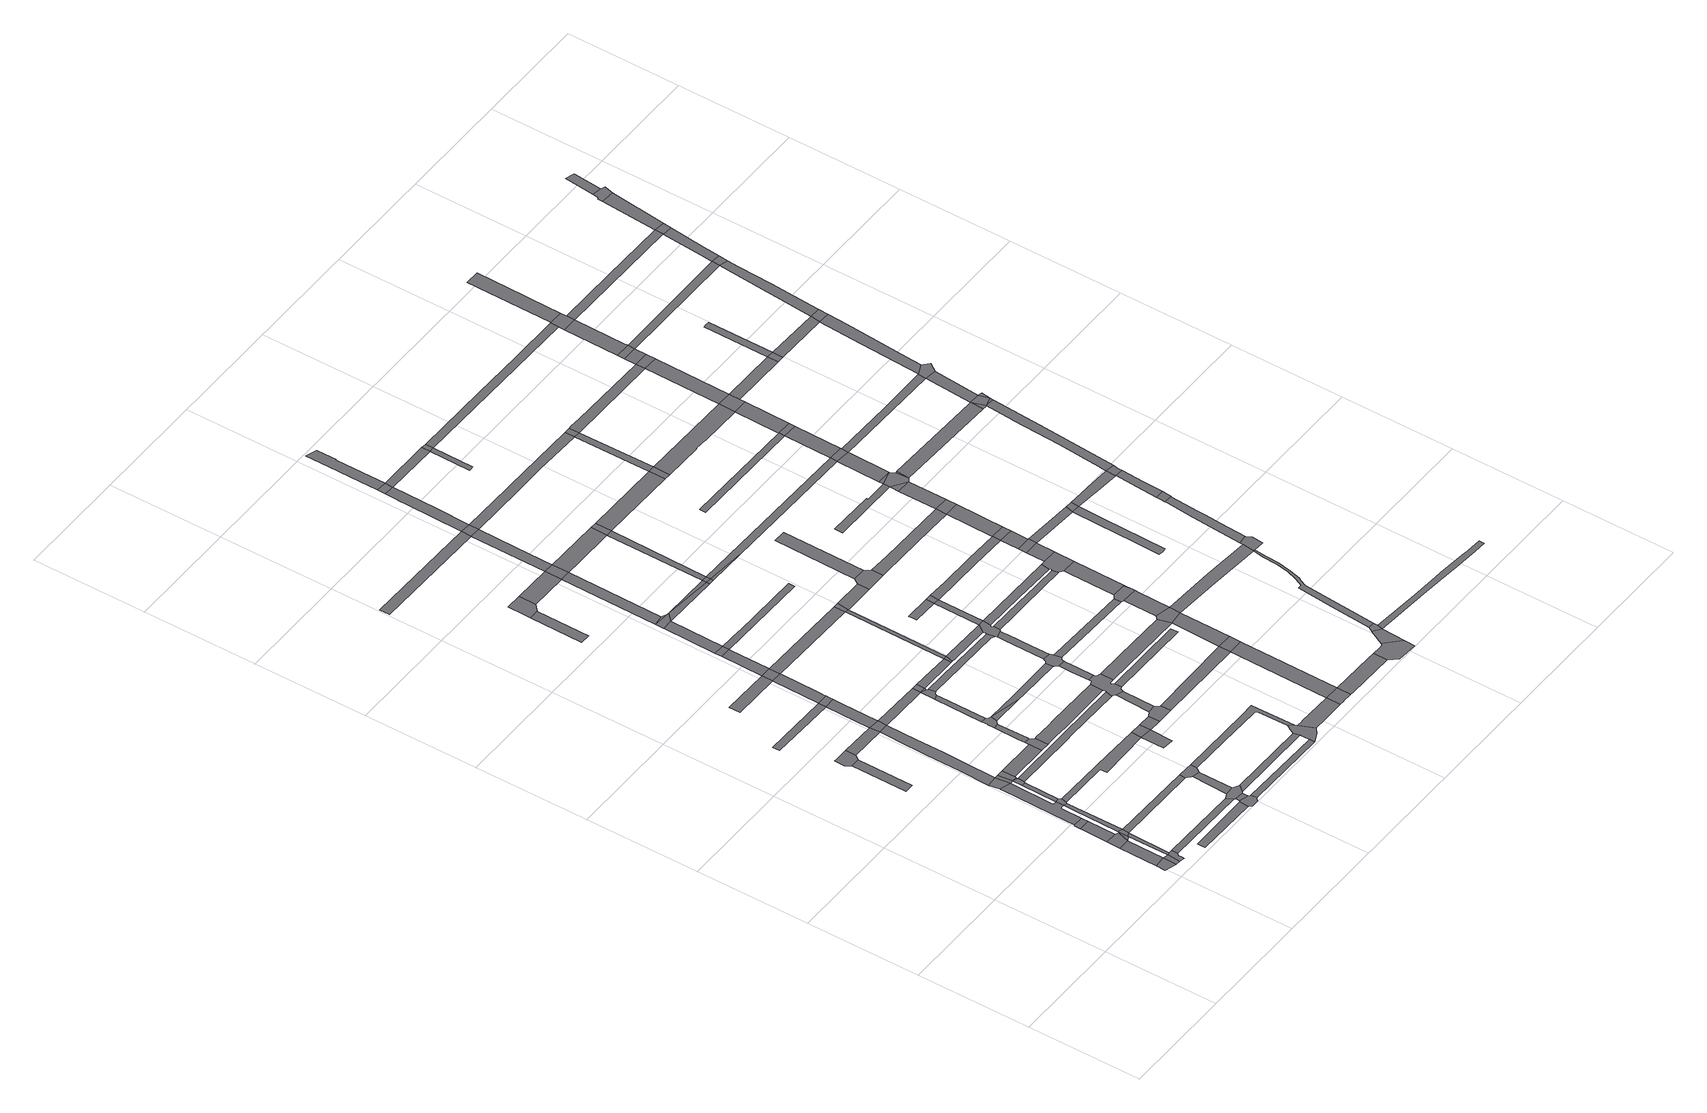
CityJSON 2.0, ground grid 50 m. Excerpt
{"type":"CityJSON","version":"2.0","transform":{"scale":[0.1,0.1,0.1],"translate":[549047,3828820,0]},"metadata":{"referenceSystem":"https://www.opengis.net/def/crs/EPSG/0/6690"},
"CityObjects":{
"road1":{"type":"Road","geometry":[{"type":"MultiSurface","lod":"1","boundaries":[[[0,1,2,3]]]}]},
"road2":{"type":"Road","attributes":{"RoadStructureAttribute.sectionType":"1"},"geometry":[{"type":"MultiSurface","lod":"1","boundaries":[[[4,1,0,5]]]}]},
"road3":{"type":"Road","attributes":{"RoadStructureAttribute.sectionType":"1"},"geometry":[{"type":"MultiSurface","lod":"1","boundaries":[[[0,3,6,7]]]}]},
"road4":{"type":"Road","geometry":[{"type":"MultiSurface","lod":"1","boundaries":[[[8,7,6,9,10,11,12,13]]]}]},
"road5":{"type":"Road","geometry":[{"type":"MultiSurface","lod":"1","boundaries":[[[14,4,5,15,16]]]}]},
"road6":{"type":"Road","attributes":{"RoadStructureAttribute.sectionType":"1"},"geometry":[{"type":"MultiSurface","lod":"1","boundaries":[[[17,18,7,8]]]}]},
"road7":{"type":"Road","attributes":{"RoadStructureAttribute.sectionType":"1"},"geometry":[{"type":"MultiSurface","lod":"1","boundaries":[[[19,20,21,22,14,16,23]]]}]},
"road8":{"type":"Road","attributes":{"RoadStructureAttribute.sectionType":"1"},"geometry":[{"type":"MultiSurface","lod":"1","boundaries":[[[15,5,18,24]]]}]},
"road9":{"type":"Road","geometry":[{"type":"MultiSurface","lod":"1","boundaries":[[[25,26,27,21,20,19,23,28]]]}]},
"road10":{"type":"Road","geometry":[{"type":"MultiSurface","lod":"1","boundaries":[[[29,24,18,17,30]]]}]},
"road11":{"type":"Road","attributes":{"RoadStructureAttribute.sectionType":"1"},"geometry":[{"type":"MultiSurface","lod":"1","boundaries":[[[31,32,33,34]]]}]},
"road12":{"type":"Road","attributes":{"RoadStructureAttribute.sectionType":"1"},"geometry":[{"type":"MultiSurface","lod":"1","boundaries":[[[35,36,29,30,37,38]]]}]},
"road13":{"type":"Road","attributes":{"RoadStructureAttribute.sectionType":"1"},"geometry":[{"type":"MultiSurface","lod":"1","boundaries":[[[39,40,41,42,43,25,28,44,45,35,46,47,48]]]}]},
"road14":{"type":"Road","geometry":[{"type":"MultiSurface","lod":"1","boundaries":[[[49,50,51,31,34,52,53]]]}]},
"road15":{"type":"Road","geometry":[{"type":"MultiSurface","lod":"1","boundaries":[[[54,46,35,38,55,56]]]}]},
"road16":{"type":"Road","geometry":[{"type":"MultiSurface","lod":"1","boundaries":[[[57,58,39,48]]]}]},
"road17":{"type":"Road","attributes":{"RoadStructureAttribute.sectionType":"1"},"geometry":[{"type":"MultiSurface","lod":"1","boundaries":[[[59,46,54,60]]]}]},
"road18":{"type":"Road","attributes":{"RoadStructureAttribute.sectionType":"1"},"geometry":[{"type":"MultiSurface","lod":"1","boundaries":[[[13,12,61,62]]]}]},
"road19":{"type":"Road","attributes":{"RoadStructureAttribute.sectionType":"1"},"geometry":[{"type":"MultiSurface","lod":"1","boundaries":[[[57,48,63,64]]]}]},
"road20":{"type":"Road","geometry":[{"type":"MultiSurface","lod":"1","boundaries":[[[63,59,60,65,66]]]}]},
"road21":{"type":"Road","attributes":{"RoadStructureAttribute.sectionType":"1"},"geometry":[{"type":"MultiSurface","lod":"1","boundaries":[[[67,63,66]]]}]},
"road22":{"type":"Road","attributes":{"RoadStructureAttribute.sectionType":"1"},"geometry":[{"type":"MultiSurface","lod":"1","boundaries":[[[68,69,70,71,72]]]}]},
"road23":{"type":"Road","geometry":[{"type":"MultiSurface","lod":"1","boundaries":[[[64,63,67,73,74]]]}]},
"road24":{"type":"Road","attributes":{"RoadStructureAttribute.sectionType":"1"},"geometry":[{"type":"MultiSurface","lod":"1","boundaries":[[[53,52,75,76]]]}]},
"road25":{"type":"Road","attributes":{"RoadStructureAttribute.sectionType":"1"},"geometry":[{"type":"MultiSurface","lod":"1","boundaries":[[[77,78,79,80]]]}]},
"road26":{"type":"Road","attributes":{"RoadStructureAttribute.sectionType":"1"},"geometry":[{"type":"MultiSurface","lod":"1","boundaries":[[[30,17,81,82]]]}]},
"road27":{"type":"Road","attributes":{"RoadStructureAttribute.sectionType":"1"},"geometry":[{"type":"MultiSurface","lod":"1","boundaries":[[[83,84,85,86,87,75,88,89,90,91,92,58,57]]]}]},
"road28":{"type":"Road","attributes":{"RoadStructureAttribute.sectionType":"1"},"geometry":[{"type":"MultiSurface","lod":"1","boundaries":[[[93,74,73,94,95,96]]]}]},
"road29":{"type":"Road","geometry":[{"type":"MultiSurface","lod":"1","boundaries":[[[76,75,87,97]]]}]},
"road30":{"type":"Road","attributes":{"RoadStructureAttribute.sectionType":"1"},"geometry":[{"type":"MultiSurface","lod":"1","boundaries":[[[98,99,100,101]]]}]},
"road31":{"type":"Road","attributes":{"RoadStructureAttribute.sectionType":"1"},"geometry":[{"type":"MultiSurface","lod":"1","boundaries":[[[79,102,103,104,76,97,105,106,107]]]}]},
"road32":{"type":"Road","attributes":{"RoadStructureAttribute.sectionType":"1"},"geometry":[{"type":"MultiSurface","lod":"1","boundaries":[[[108,56,55,109,110,111,112]]]}]},
"road33":{"type":"Road","geometry":[{"type":"MultiSurface","lod":"1","boundaries":[[[113,114,72,71,115,116,117,118,119,120,121,122,123,124]]]}]},
"road34":{"type":"Road","attributes":{"RoadStructureAttribute.sectionType":"1"},"geometry":[{"type":"MultiSurface","lod":"1","boundaries":[[[125,113,124,126,127,128,129]]]}]},
"road35":{"type":"Road","geometry":[{"type":"MultiSurface","lod":"1","boundaries":[[[130,131,62,61,132,125,129,133,134]]]}]},
"road36":{"type":"Road","geometry":[{"type":"MultiSurface","lod":"1","boundaries":[[[135,136,80,79,107]]]}]},
"road37":{"type":"Road","attributes":{"RoadStructureAttribute.sectionType":"1"},"geometry":[{"type":"MultiSurface","lod":"1","boundaries":[[[137,131,130,138]]]}]},
"road38":{"type":"Road","geometry":[{"type":"MultiSurface","lod":"1","boundaries":[[[139,96,95,140,141,142,143,144]]]}]},
"road39":{"type":"Road","attributes":{"RoadStructureAttribute.sectionType":"1"},"geometry":[{"type":"MultiSurface","lod":"1","boundaries":[[[100,145,146,80,136,147,148,149,150,151]]]}]},
"road40":{"type":"Road","attributes":{"RoadStructureAttribute.sectionType":"1"},"geometry":[{"type":"MultiSurface","lod":"1","boundaries":[[[152,153,139,144,154,155]]]}]},
"road41":{"type":"Road","geometry":[{"type":"MultiSurface","lod":"1","boundaries":[[[156,82,81,157,158,137,138,159,160,161,162]]]}]},
"road42":{"type":"Road","attributes":{"RoadStructureAttribute.sectionType":"1"},"geometry":[{"type":"MultiSurface","lod":"1","boundaries":[[[163,164,97,87,165,166,167,168]]]}]},
"road43":{"type":"Road","geometry":[{"type":"MultiSurface","lod":"1","boundaries":[[[169,101,100,151]]]}]},
"road44":{"type":"Road","attributes":{"RoadStructureAttribute.sectionType":"1"},"geometry":[{"type":"MultiSurface","lod":"1","boundaries":[[[170,171,172,173]]]}]},
"road45":{"type":"Road","geometry":[{"type":"MultiSurface","lod":"1","boundaries":[[[174,175,176,152,155,177,178,179,180,181]]]}]},
"road46":{"type":"Road","attributes":{"RoadStructureAttribute.sectionType":"1"},"geometry":[{"type":"MultiSurface","lod":"1","boundaries":[[[182,183,66,65,184,185,186,187]]]}]},
"road47":{"type":"Road","attributes":{"RoadStructureAttribute.sectionType":"1"},"geometry":[{"type":"MultiSurface","lod":"1","boundaries":[[[188,101,169,189,190,191]]]}]},
"road48":{"type":"Road","attributes":{"RoadStructureAttribute.sectionType":"1"},"geometry":[{"type":"MultiSurface","lod":"1","boundaries":[[[192,193,194,174,181]]]}]},
"road49":{"type":"Road","geometry":[{"type":"MultiSurface","lod":"1","boundaries":[[[195,188,191,196]]]}]},
"road50":{"type":"Road","geometry":[{"type":"MultiSurface","lod":"1","boundaries":[[[197,198,170,173,199,200]]]}]},
"road51":{"type":"Road","geometry":[{"type":"MultiSurface","lod":"1","boundaries":[[[167,194,193,201,202,203,204]]]}]},
"road52":{"type":"Road","attributes":{"RoadStructureAttribute.sectionType":"1"},"geometry":[{"type":"MultiSurface","lod":"1","boundaries":[[[179,178,205]]]}]},
"road53":{"type":"Road","attributes":{"RoadStructureAttribute.sectionType":"1"},"geometry":[{"type":"MultiSurface","lod":"1","boundaries":[[[167,204,206]]]}]},
"road54":{"type":"Road","attributes":{"RoadStructureAttribute.sectionType":"1"},"geometry":[{"type":"MultiSurface","lod":"1","boundaries":[[[122,121,207,208]]]}]},
"road55":{"type":"Road","geometry":[{"type":"MultiSurface","lod":"1","boundaries":[[[168,167,206,209]]]}]},
"road56":{"type":"Road","attributes":{"RoadStructureAttribute.sectionType":"1"},"geometry":[{"type":"MultiSurface","lod":"1","boundaries":[[[210,211,212,195,196]]]}]},
"road57":{"type":"Road","geometry":[{"type":"MultiSurface","lod":"1","boundaries":[[[111,213,214,215]]]}]},
"road58":{"type":"Road","attributes":{"RoadStructureAttribute.sectionType":"1"},"geometry":[{"type":"MultiSurface","lod":"1","boundaries":[[[134,133,216,217]]]}]},
"road59":{"type":"Road","geometry":[{"type":"MultiSurface","lod":"1","boundaries":[[[112,111,215,218]]]}]},
"road60":{"type":"Road","attributes":{"RoadStructureAttribute.sectionType":"1"},"geometry":[{"type":"MultiSurface","lod":"1","boundaries":[[[219,220,221,141,140,222,223,224,225,226,227,228]]]}]},
"road61":{"type":"Road","attributes":{"RoadStructureAttribute.sectionType":"1"},"geometry":[{"type":"MultiSurface","lod":"1","boundaries":[[[229,230,231,232]]]}]},
"road62":{"type":"Road","geometry":[{"type":"MultiSurface","lod":"1","boundaries":[[[233,234,212,211,235]]]}]},
"road63":{"type":"Road","attributes":{"RoadStructureAttribute.sectionType":"1"},"geometry":[{"type":"MultiSurface","lod":"1","boundaries":[[[236,237,233,238]]]}]},
"road64":{"type":"Road","attributes":{"RoadStructureAttribute.sectionType":"1"},"geometry":[{"type":"MultiSurface","lod":"1","boundaries":[[[233,235,238]]]}]},
"road65":{"type":"Road","attributes":{"RoadStructureAttribute.sectionType":"1"},"geometry":[{"type":"MultiSurface","lod":"1","boundaries":[[[239,240,162,161,241,242,243,244,245,246]]]}]},
"road66":{"type":"Road","attributes":{"RoadStructureAttribute.sectionType":"1"},"geometry":[{"type":"MultiSurface","lod":"1","boundaries":[[[218,215,247,248]]]}]},
"road67":{"type":"Road","attributes":{"RoadStructureAttribute.sectionType":"1"},"geometry":[{"type":"MultiSurface","lod":"1","boundaries":[[[200,199,249,250]]]}]},
"road68":{"type":"Road","attributes":{"RoadStructureAttribute.sectionType":"1"},"geometry":[{"type":"MultiSurface","lod":"1","boundaries":[[[251,209,206,252,253,254]]]}]},
"road69":{"type":"Road","attributes":{"RoadStructureAttribute.sectionType":"1"},"geometry":[{"type":"MultiSurface","lod":"1","boundaries":[[[255,256,257,258,179,205,259,260,261,262]]]}]},
"road70":{"type":"Road","attributes":{"RoadStructureAttribute.sectionType":"1"},"geometry":[{"type":"MultiSurface","lod":"1","boundaries":[[[249,233,237,263]]]}]},
"road71":{"type":"Road","attributes":{"RoadStructureAttribute.sectionType":"1"},"geometry":[{"type":"MultiSurface","lod":"1","boundaries":[[[169,151,264,265]]]}]},
"road72":{"type":"Road","geometry":[{"type":"MultiSurface","lod":"1","boundaries":[[[266,267,248,247,268,269]]]}]},
"road73":{"type":"Road","attributes":{"RoadStructureAttribute.sectionType":"1"},"geometry":[{"type":"MultiSurface","lod":"1","boundaries":[[[270,267,266,271]]]}]},
"road74":{"type":"Road","attributes":{"RoadStructureAttribute.sectionType":"1"},"geometry":[{"type":"MultiSurface","lod":"1","boundaries":[[[272,273,274,203,202,275,276,277,278,279,280,281,282,283]]]}]},
"road75":{"type":"Road","geometry":[{"type":"MultiSurface","lod":"1","boundaries":[[[254,253,284,285]]]}]},
"road76":{"type":"Road","attributes":{"RoadStructureAttribute.sectionType":"1"},"geometry":[{"type":"MultiSurface","lod":"1","boundaries":[[[235,211,286,287,288]]]}]},
"road77":{"type":"Road","attributes":{"RoadStructureAttribute.sectionType":"1"},"geometry":[{"type":"MultiSurface","lod":"1","boundaries":[[[289,290,291,292,293,196,191]]]}]},
"road78":{"type":"Road","geometry":[{"type":"MultiSurface","lod":"1","boundaries":[[[250,249,263,294]]]}]},
"road79":{"type":"Road","attributes":{"RoadStructureAttribute.sectionType":"1"},"geometry":[{"type":"MultiSurface","lod":"1","boundaries":[[[235,288,295]]]}]},
"road80":{"type":"Road","geometry":[{"type":"MultiSurface","lod":"1","boundaries":[[[245,296,217,216,297,208,207,298,299,300,246]]]}]},
"road81":{"type":"Road","geometry":[{"type":"MultiSurface","lod":"1","boundaries":[[[301,302,303,304,305,306,307,308,309,228,227,310,187,186,311,312,270,271,313,314,315,316,317,318,319,320,321]]]}]},
"road82":{"type":"Road","attributes":{"RoadStructureAttribute.sectionType":"1"},"geometry":[{"type":"MultiSurface","lod":"1","boundaries":[[[231,250,294,322,323]]]}]},
"road83":{"type":"Road","attributes":{"RoadStructureAttribute.sectionType":"1"},"geometry":[{"type":"MultiSurface","lod":"1","boundaries":[[[324,254,285,325]]]}]},
"road84":{"type":"Road","attributes":{"RoadStructureAttribute.sectionType":"1"},"geometry":[{"type":"MultiSurface","lod":"1","boundaries":[[[326,327,305,304,328,329]]]}]},
"road85":{"type":"Road","attributes":{"RoadStructureAttribute.sectionType":"1"},"geometry":[{"type":"MultiSurface","lod":"1","boundaries":[[[330,331,285,284,332,333,334]]]}]},
"road86":{"type":"Road","geometry":[{"type":"MultiSurface","lod":"1","boundaries":[[[335,336,337,338,262,261,339,340,341,326,329,342,343,344,345,346,347,348,349]]]}]},
"road87":{"type":"Road","geometry":[{"type":"MultiSurface","lod":"1","boundaries":[[[232,231,323,350]]]}]},
"road88":{"type":"Road","geometry":[{"type":"MultiSurface","lod":"1","boundaries":[[[288,287,351,352,353,354]]]}]},
"road89":{"type":"Road","attributes":{"RoadStructureAttribute.sectionType":"1"},"geometry":[{"type":"MultiSurface","lod":"1","boundaries":[[[355,356,357,300,299,358,359,360]]]}]},
"road90":{"type":"Road","geometry":[{"type":"MultiSurface","lod":"1","boundaries":[[[361,295,288,354,353,352]]]}]},
"road91":{"type":"Road","geometry":[{"type":"MultiSurface","lod":"1","boundaries":[[[265,264,324,325,362]]]}]},
"road92":{"type":"Road","attributes":{"RoadStructureAttribute.sectionType":"1"},"geometry":[{"type":"MultiSurface","lod":"1","boundaries":[[[363,294,263,364,365,366,367]]]}]},
"road93":{"type":"Road","attributes":{"RoadStructureAttribute.sectionType":"1"},"geometry":[{"type":"MultiSurface","lod":"1","boundaries":[[[368,369,370,371,372,373,374,335,349]]]}]},
"road94":{"type":"Road","attributes":{"RoadStructureAttribute.sectionType":"1"},"geometry":[{"type":"MultiSurface","lod":"1","boundaries":[[[375,269,268,376]]]}]},
"road95":{"type":"Road","attributes":{"RoadStructureAttribute.sectionType":"1"},"geometry":[{"type":"MultiSurface","lod":"1","boundaries":[[[377,378,379,380,381,382,383,384,385,386,232,350]]]}]},
"road96":{"type":"Road","geometry":[{"type":"MultiSurface","lod":"1","boundaries":[[[387,334,333,388,389,390,283,282,372,371,391,392,393,394,395]]]}]},
"road97":{"type":"Road","attributes":{"RoadStructureAttribute.sectionType":"1"},"geometry":[{"type":"MultiSurface","lod":"1","boundaries":[[[366,295,361,396]]]}]},
"road98":{"type":"Road","attributes":{"RoadStructureAttribute.sectionType":"1"},"geometry":[{"type":"MultiSurface","lod":"1","boundaries":[[[362,325,397,398,399]]]}]},
"road99":{"type":"Road","geometry":[{"type":"MultiSurface","lod":"1","boundaries":[[[352,351,400]]]}]},
"road100":{"type":"Road","geometry":[{"type":"MultiSurface","lod":"1","boundaries":[[[401,402,403,404,405,406]]]}]},
"road101":{"type":"Road","attributes":{"RoadStructureAttribute.sectionType":"1"},"geometry":[{"type":"MultiSurface","lod":"1","boundaries":[[[407,408,316,315]]]}]},
"road102":{"type":"Road","geometry":[{"type":"MultiSurface","lod":"1","boundaries":[[[409,380,379,410]]]}]},
"road103":{"type":"Road","geometry":[{"type":"MultiSurface","lod":"1","boundaries":[[[360,359,411,412,413,414]]]}]},
"road104":{"type":"Road","attributes":{"RoadStructureAttribute.sectionType":"1"},"geometry":[{"type":"MultiSurface","lod":"1","boundaries":[[[405,334,387,415]]]}]},
"road105":{"type":"Road","attributes":{"RoadStructureAttribute.sectionType":"1"},"geometry":[{"type":"MultiSurface","lod":"1","boundaries":[[[416,321,320,417,418]]]}]},
"road106":{"type":"Road","geometry":[{"type":"MultiSurface","lod":"1","boundaries":[[[367,366,396,419]]]}]},
"road107":{"type":"Road","geometry":[{"type":"MultiSurface","lod":"1","boundaries":[[[406,405,415,420]]]}]},
"road108":{"type":"Road","attributes":{"RoadStructureAttribute.sectionType":"1"},"geometry":[{"type":"MultiSurface","lod":"1","boundaries":[[[421,422,423,409,410,424,425,426,427,428,429]]]}]},
"road109":{"type":"Road","attributes":{"RoadStructureAttribute.sectionType":"1"},"geometry":[{"type":"MultiSurface","lod":"1","boundaries":[[[430,346,345,431,432]]]}]},
"road110":{"type":"Road","geometry":[{"type":"MultiSurface","lod":"1","boundaries":[[[433,399,398,434,435,436,437]]]}]},
"road111":{"type":"Road","attributes":{"RoadStructureAttribute.sectionType":"1"},"geometry":[{"type":"MultiSurface","lod":"1","boundaries":[[[376,438,439,440,360,414,441]]]}]},
"road112":{"type":"Road","attributes":{"RoadStructureAttribute.sectionType":"1"},"geometry":[{"type":"MultiSurface","lod":"1","boundaries":[[[410,379,442,443]]]}]},
"road113":{"type":"Road","attributes":{"RoadStructureAttribute.sectionType":"1"},"geometry":[{"type":"MultiSurface","lod":"1","boundaries":[[[444,445,433,437]]]}]},
"road114":{"type":"Road","attributes":{"RoadStructureAttribute.sectionType":"1"},"geometry":[{"type":"MultiSurface","lod":"1","boundaries":[[[446,414,413,447,448,449,450]]]}]},
"road115":{"type":"Road","attributes":{"RoadStructureAttribute.sectionType":"1"},"geometry":[{"type":"MultiSurface","lod":"1","boundaries":[[[451,452,453,393,392,454,455,456,457,458,459]]]}]},
"road116":{"type":"Road","geometry":[{"type":"MultiSurface","lod":"1","boundaries":[[[375,376,441,460]]]}]},
"road117":{"type":"Road","attributes":{"RoadStructureAttribute.sectionType":"1"},"geometry":[{"type":"MultiSurface","lod":"1","boundaries":[[[461,387,395,462,463,464,465]]]}]},
"road118":{"type":"Road","attributes":{"RoadStructureAttribute.sectionType":"1"},"geometry":[{"type":"MultiSurface","lod":"1","boundaries":[[[466,467,468,350,323,469,470,471,472,473]]]}]},
"road119":{"type":"Road","attributes":{"RoadStructureAttribute.sectionType":"1"},"geometry":[{"type":"MultiSurface","lod":"1","boundaries":[[[474,417,375,460]]]}]},
"road120":{"type":"Road","attributes":{"RoadStructureAttribute.sectionType":"1"},"geometry":[{"type":"MultiSurface","lod":"1","boundaries":[[[475,419,396,476,477,478]]]}]},
"road121":{"type":"Road","geometry":[{"type":"MultiSurface","lod":"1","boundaries":[[[479,480,481,482,442]]]}]},
"road122":{"type":"Road","geometry":[{"type":"MultiSurface","lod":"1","boundaries":[[[483,418,417,474,484]]]}]},
"road123":{"type":"Road","attributes":{"RoadStructureAttribute.sectionType":"1"},"geometry":[{"type":"MultiSurface","lod":"1","boundaries":[[[485,486,420,415,487,488,489]]]}]},
"road124":{"type":"Road","geometry":[{"type":"MultiSurface","lod":"1","boundaries":[[[443,442,482,490]]]}]},
"road125":{"type":"Road","attributes":{"RoadStructureAttribute.sectionType":"1"},"geometry":[{"type":"MultiSurface","lod":"1","boundaries":[[[491,492,483,484,493,494]]]}]},
"road126":{"type":"Road","attributes":{"RoadStructureAttribute.sectionType":"1"},"geometry":[{"type":"MultiSurface","lod":"1","boundaries":[[[361,352,400,495,496,497]]]}]},
"road127":{"type":"Road","geometry":[{"type":"MultiSurface","lod":"1","boundaries":[[[498,499,432,431,500,491,494,501,502,503]]]}]},
"road128":{"type":"Road","geometry":[{"type":"MultiSurface","lod":"1","boundaries":[[[504,505,506,450,449,507,508,509,510]]]}]},
"road129":{"type":"Road","attributes":{"RoadStructureAttribute.sectionType":"1"},"geometry":[{"type":"MultiSurface","lod":"1","boundaries":[[[511,512,436,435,513,514,515,516]]]}]},
"road130":{"type":"Road","geometry":[{"type":"MultiSurface","lod":"1","boundaries":[[[517,503,502,518]]]}]},
"road131":{"type":"Road","attributes":{"RoadStructureAttribute.sectionType":"1"},"geometry":[{"type":"MultiSurface","lod":"1","boundaries":[[[519,520,498,503,517,518,521]]]}]},
"road132":{"type":"Road","attributes":{"RoadStructureAttribute.sectionType":"1"},"geometry":[{"type":"MultiSurface","lod":"1","boundaries":[[[522,504,510,523]]]}]},
"road133":{"type":"Road","geometry":[{"type":"MultiSurface","lod":"1","boundaries":[[[524,465,464,525,526,527,459,458,528,529,519,521,530,531]]]}]},
"road134":{"type":"Road","geometry":[{"type":"MultiSurface","lod":"1","boundaries":[[[478,477,532,533]]]}]},
"road135":{"type":"Road","geometry":[{"type":"MultiSurface","lod":"1","boundaries":[[[534,535,522,523,536,537,538]]]}]},
"road136":{"type":"Road","attributes":{"RoadStructureAttribute.sectionType":"1"},"geometry":[{"type":"MultiSurface","lod":"1","boundaries":[[[539,531,530,540,541]]]}]},
"road137":{"type":"Road","geometry":[{"type":"MultiSurface","lod":"1","boundaries":[[[542,543,539,541,544]]]}]},
"road138":{"type":"Road","attributes":{"RoadStructureAttribute.sectionType":"1"},"geometry":[{"type":"MultiSurface","lod":"1","boundaries":[[[545,546,547,548,549,550,551]]]}]},
"road139":{"type":"Road","attributes":{"RoadStructureAttribute.sectionType":"1"},"geometry":[{"type":"MultiSurface","lod":"1","boundaries":[[[472,478,533,552]]]}]},
"road140":{"type":"Road","attributes":{"RoadStructureAttribute.sectionType":"1"},"geometry":[{"type":"MultiSurface","lod":"1","boundaries":[[[488,543,542,553]]]}]},
"road141":{"type":"Road","geometry":[{"type":"MultiSurface","lod":"1","boundaries":[[[489,488,553,554]]]}]},
"road142":{"type":"Road","attributes":{"RoadStructureAttribute.sectionType":"1"},"geometry":[{"type":"MultiSurface","lod":"1","boundaries":[[[555,484,474,556,557,558,559]]]}]},
"road143":{"type":"Road","attributes":{"RoadStructureAttribute.sectionType":"1"},"geometry":[{"type":"MultiSurface","lod":"1","boundaries":[[[560,561,562,563,564]]]}]},
"road144":{"type":"Road","geometry":[{"type":"MultiSurface","lod":"1","boundaries":[[[473,472,552,565]]]}]},
"road145":{"type":"Road","attributes":{"RoadStructureAttribute.sectionType":"1"},"geometry":[{"type":"MultiSurface","lod":"1","boundaries":[[[515,566,567,489,554,568,569,570]]]}]},
"road146":{"type":"Road","attributes":{"RoadStructureAttribute.sectionType":"1"},"geometry":[{"type":"MultiSurface","lod":"1","boundaries":[[[558,571,572,573,574,575,576,577,578,534,538,579,580,581,582,583,584,585]]]}]},
"road147":{"type":"Road","geometry":[{"type":"MultiSurface","lod":"1","boundaries":[[[516,515,570,586]]]}]},
"road148":{"type":"Road","attributes":{"RoadStructureAttribute.sectionType":"1"},"geometry":[{"type":"MultiSurface","lod":"1","boundaries":[[[544,541,587,588]]]}]},
"road149":{"type":"Road","attributes":{"RoadStructureAttribute.sectionType":"1"},"geometry":[{"type":"MultiSurface","lod":"1","boundaries":[[[589,516,586,590]]]}]},
"road150":{"type":"Road","attributes":{"RoadStructureAttribute.sectionType":"1"},"geometry":[{"type":"MultiSurface","lod":"1","boundaries":[[[533,532,591,592,593,594,595,596]]]}]},
"road151":{"type":"Road","attributes":{"RoadStructureAttribute.sectionType":"1"},"geometry":[{"type":"MultiSurface","lod":"1","boundaries":[[[550,597,589,590]]]}]},
"road152":{"type":"Road","attributes":{"RoadStructureAttribute.sectionType":"1"},"geometry":[{"type":"MultiSurface","lod":"1","boundaries":[[[587,598,599,600,601,602,603,604,605]]]}]},
"road153":{"type":"Road","geometry":[{"type":"MultiSurface","lod":"1","boundaries":[[[606,551,550,590,607,608]]]}]},
"road154":{"type":"Road","attributes":{"RoadStructureAttribute.sectionType":"1"},"geometry":[{"type":"MultiSurface","lod":"1","boundaries":[[[609,551,606]]]}]},
"road155":{"type":"Road","attributes":{"RoadStructureAttribute.sectionType":"1"},"geometry":[{"type":"MultiSurface","lod":"1","boundaries":[[[610,611,490,482,612,613]]]}]},
"road156":{"type":"Road","attributes":{"RoadStructureAttribute.sectionType":"1"},"geometry":[{"type":"MultiSurface","lod":"1","boundaries":[[[496,614,609,606,615,616]]]}]},
"road157":{"type":"Road","attributes":{"RoadStructureAttribute.sectionType":"1"},"geometry":[{"type":"MultiSurface","lod":"1","boundaries":[[[617,608,607]]]}]},
"road158":{"type":"Road","geometry":[{"type":"MultiSurface","lod":"1","boundaries":[[[588,587,605,618]]]}]},
"road159":{"type":"Road","geometry":[{"type":"MultiSurface","lod":"1","boundaries":[[[497,496,616,619,620]]]}]},
"road160":{"type":"Road","attributes":{"RoadStructureAttribute.sectionType":"1"},"geometry":[{"type":"MultiSurface","lod":"1","boundaries":[[[621,622,623,624,625,537,536,626,627,628,629,630,631,632]]]}]},
"road161":{"type":"Road","geometry":[{"type":"MultiSurface","lod":"1","boundaries":[[[633,634,635,559,558,585,636,637]]]}]},
"road162":{"type":"Road","attributes":{"RoadStructureAttribute.sectionType":"1"},"geometry":[{"type":"MultiSurface","lod":"1","boundaries":[[[638,639,565,552,640,641,642]]]}]},
"road163":{"type":"Road","attributes":{"RoadStructureAttribute.sectionType":"1"},"geometry":[{"type":"MultiSurface","lod":"1","boundaries":[[[563,643,497,620,644]]]}]},
"road164":{"type":"Road","geometry":[{"type":"MultiSurface","lod":"1","boundaries":[[[564,563,644,645]]]}]},
"road165":{"type":"Road","attributes":{"RoadStructureAttribute.sectionType":"1"},"geometry":[{"type":"MultiSurface","lod":"1","boundaries":[[[646,647,648,649,650,635,634,651,652,653,654,655,656]]]}]},
"road166":{"type":"Road","attributes":{"RoadStructureAttribute.sectionType":"1"},"geometry":[{"type":"MultiSurface","lod":"1","boundaries":[[[595,657,564,645,658]]]}]},
"road167":{"type":"Road","attributes":{"RoadStructureAttribute.sectionType":"1"},"geometry":[{"type":"MultiSurface","lod":"1","boundaries":[[[659,660,618,605,661,662,663,664,665]]]}]},
"road168":{"type":"Road","geometry":[{"type":"MultiSurface","lod":"1","boundaries":[[[596,595,658,666,667]]]}]},
"road169":{"type":"Road","geometry":[{"type":"MultiSurface","lod":"1","boundaries":[[[668,669,646,656,670]]]}]},
"road170":{"type":"Road","attributes":{"RoadStructureAttribute.sectionType":"1"},"geometry":[{"type":"MultiSurface","lod":"1","boundaries":[[[671,617,607,672,673]]]}]},
"road171":{"type":"Road","attributes":{"RoadStructureAttribute.sectionType":"1"},"geometry":[{"type":"MultiSurface","lod":"1","boundaries":[[[674,675,668,670,676,677]]]}]},
"road172":{"type":"Road","attributes":{"RoadStructureAttribute.sectionType":"1"},"geometry":[{"type":"MultiSurface","lod":"1","boundaries":[[[641,596,667,678]]]}]},
"road173":{"type":"Road","geometry":[{"type":"MultiSurface","lod":"1","boundaries":[[[665,664,674,677,679,680]]]}]},
"road174":{"type":"Road","geometry":[{"type":"MultiSurface","lod":"1","boundaries":[[[642,641,678,681]]]}]},
"road175":{"type":"Road","attributes":{"RoadStructureAttribute.sectionType":"1"},"geometry":[{"type":"MultiSurface","lod":"1","boundaries":[[[682,619,616,683,684]]]}]},
"road176":{"type":"Road","attributes":{"RoadStructureAttribute.sectionType":"1"},"geometry":[{"type":"MultiSurface","lod":"1","boundaries":[[[685,642,681,686]]]}]},
"road177":{"type":"Road","geometry":[{"type":"MultiSurface","lod":"1","boundaries":[[[687,685,686,688]]]}]},
"road178":{"type":"Road","attributes":{"RoadStructureAttribute.sectionType":"1"},"geometry":[{"type":"MultiSurface","lod":"1","boundaries":[[[667,666,689,690]]]}]},
"road179":{"type":"Road","attributes":{"RoadStructureAttribute.sectionType":"1"},"geometry":[{"type":"MultiSurface","lod":"1","boundaries":[[[691,687,688,692,693,694,695]]]}]},
"road180":{"type":"Road","attributes":{"RoadStructureAttribute.sectionType":"1"},"geometry":[{"type":"MultiSurface","lod":"1","boundaries":[[[696,697,698,699,700,701,665,680,702,703,704]]]}]},
"road181":{"type":"Road","geometry":[{"type":"MultiSurface","lod":"1","boundaries":[[[705,613,612,706,707,691,695,708,709,710]]]}]},
"road182":{"type":"Road","attributes":{"RoadStructureAttribute.sectionType":"1"},"geometry":[{"type":"MultiSurface","lod":"1","boundaries":[[[673,672,711,696]]]}]},
"road183":{"type":"Road","geometry":[{"type":"MultiSurface","lod":"1","boundaries":[[[712,690,689,713]]]}]},
"road184":{"type":"Road","geometry":[{"type":"MultiSurface","lod":"1","boundaries":[[[673,696,714,715]]]}]},
"road185":{"type":"Road","attributes":{"RoadStructureAttribute.sectionType":"1"},"geometry":[{"type":"MultiSurface","lod":"1","boundaries":[[[716,705,710,717,718,719]]]}]},
"road186":{"type":"Road","attributes":{"RoadStructureAttribute.sectionType":"1"},"geometry":[{"type":"MultiSurface","lod":"1","boundaries":[[[714,696,704]]]}]},
"road187":{"type":"Road","attributes":{"RoadStructureAttribute.sectionType":"1"},"geometry":[{"type":"MultiSurface","lod":"1","boundaries":[[[715,714,720]]]}]},
"road188":{"type":"Road","attributes":{"RoadStructureAttribute.sectionType":"1"},"geometry":[{"type":"MultiSurface","lod":"1","boundaries":[[[721,673,715,722]]]}]},
"road189":{"type":"Road","attributes":{"RoadStructureAttribute.sectionType":"1"},"geometry":[{"type":"MultiSurface","lod":"1","boundaries":[[[723,724,725,690,712]]]}]},
"road190":{"type":"Road","geometry":[{"type":"MultiSurface","lod":"1","boundaries":[[[726,727,684,683,721,722,728]]]}]},
"road191":{"type":"Road","attributes":{"RoadStructureAttribute.sectionType":"1"},"geometry":[{"type":"MultiSurface","lod":"1","boundaries":[[[729,712,713,730,731]]]}]},
"road192":{"type":"Road","attributes":{"RoadStructureAttribute.sectionType":"1"},"geometry":[{"type":"MultiSurface","lod":"1","boundaries":[[[688,686,732,733]]]}]},
"road193":{"type":"Road","attributes":{"RoadStructureAttribute.sectionType":"1"},"geometry":[{"type":"MultiSurface","lod":"1","boundaries":[[[730,734,727,726,735,736,737]]]}]},
"road194":{"type":"Road","attributes":{"RoadStructureAttribute.sectionType":"1"},"geometry":[{"type":"MultiSurface","lod":"1","boundaries":[[[738,708,695,739,740]]]}]},
"road195":{"type":"Road","geometry":[{"type":"MultiSurface","lod":"1","boundaries":[[[731,730,737,741]]]}]},
"road196":{"type":"Road","attributes":{"RoadStructureAttribute.sectionType":"1"},"geometry":[{"type":"MultiSurface","lod":"1","boundaries":[[[732,742,731,741,743,744,745,746]]]}]},
"road197":{"type":"Road","geometry":[{"type":"MultiSurface","lod":"1","boundaries":[[[733,732,746,747]]]}]},
"road198":{"type":"Road","attributes":{"RoadStructureAttribute.sectionType":"1"},"geometry":[{"type":"MultiSurface","lod":"1","boundaries":[[[748,749,750,733,747,751,752,753]]]}]},
"road199":{"type":"Road","geometry":[{"type":"MultiSurface","lod":"1","boundaries":[[[740,739,748,753,754]]]}]},
"road200":{"type":"Road","attributes":{"RoadStructureAttribute.sectionType":"1"},"geometry":[{"type":"MultiSurface","lod":"1","boundaries":[[[755,740,754,756]]]}]},
"road201":{"type":"Road","geometry":[{"type":"MultiSurface","lod":"1","boundaries":[[[757,758,759,755,756,760,761]]]}]},
"road202":{"type":"Road","attributes":{"RoadStructureAttribute.sectionType":"1"},"geometry":[{"type":"MultiSurface","lod":"1","boundaries":[[[762,757,761,763]]]}]}
},
"vertices":[
[547,114,0],[497,110,0],[495,69,0],[545,55,0],
[500,276,0],[550,276,0],
[567,54,0],[571,109,0],
[583,112,0],[590,50,0],[591,62,0],[591,77,0],[599,84,0],[599,111,0],
[501,335,0],[567,329,0],[552,334,0],
[587,299,0],[569,289,0],
[521,458,0],[520,458,0],[504,458,0],[504,452,0],[554,458,0],
[569,329,0],
[509,488,0],[506,486,0],[505,486,0],[554,488,0],
[571,336,0],[591,329,0],
[306,1354,0],[303,1108,0],[343,1108,0],[346,1354,0],
[576,581,0],[574,541,0],[589,542,0],[589,579,0],
[513,828,0],[513,825,0],[513,821,0],[513,814,0],[510,528,0],[555,582,0],[566,584,0],[573,616,0],[556,618,0],[560,814,0],
[301,1421,0],[290,1422,0],[289,1376,0],[359,1375,0],[360,1421,0],
[591,619,0],[593,584,0],[598,609,0],
[554,879,0],[506,876,0],
[576,772,0],[594,772,0],
[964,80,0],[948,108,0],
[576,814,0],[570,879,0],
[597,777,0],[599,807,0],
[596,814,0],
[684,53,0],[684,35,0],[684,18,0],[959,15,0],[961,53,0],
[599,820,0],[599,879,0],
[517,1373,0],[513,1418,0],
[221,1655,0],[221,1623,0],[516,1618,0],[516,1651,0],
[954,295,0],[955,322,0],
[556,1031,0],[557,1041,0],[558,1115,0],[559,1242,0],[561,1374,0],[516,1300,0],[513,1300,0],[511,1157,0],[510,1041,0],[510,1012,0],
[773,878,0],[599,822,0],[776,821,0],[775,878,0],
[562,1413,0],
[309,1912,0],[309,1862,0],[519,1861,0],[520,1908,0],
[516,1617,0],[514,1546,0],[513,1423,0],[562,1420,0],[563,1578,0],[564,1618,0],
[891,604,0],[812,583,0],[815,553,0],[1044,556,0],[1045,601,0],
[966,58,0],[963,54,0],[961,14,0],[968,7,0],[972,3,0],[1004,3,0],[1009,10,0],[1009,11,0],[1019,16,0],[1014,40,0],[1010,42,0],[1007,47,0],
[969,75,0],[1007,51,0],[1006,58,0],[1006,71,0],[1006,73,0],
[1008,121,0],[971,120,0],[968,76,0],[1011,78,0],[1036,106,0],
[564,1639,0],[564,1651,0],
[977,278,0],[1009,271,0],
[775,896,0],[816,821,0],[816,879,0],[808,884,0],[806,888,0],[801,896,0],
[519,1851,0],[516,1654,0],[564,1664,0],[564,1671,0],[565,1702,0],[567,1853,0],[567,1859,0],
[777,1036,0],[776,928,0],[801,903,0],[799,1036,0],
[1004,321,0],[968,284,0],[973,281,0],[1013,276,0],[1020,287,0],[1024,293,0],[1024,320,0],
[568,1414,0],[564,1414,0],[563,1374,0],[644,1373,0],[781,1373,0],[782,1409,0],
[567,1909,0],
[291,2798,0],[289,2565,0],[333,2565,0],[335,2798,0],
[778,1094,0],[778,1070,0],[778,1065,0],[807,1046,0],[814,1051,0],[819,1079,0],[806,1084,0],[801,1093,0],
[892,806,0],[884,806,0],[871,776,0],[911,776,0],[1167,775,0],[1176,805,0],
[522,2092,0],[567,1916,0],[569,2086,0],[569,2091,0],
[801,1297,0],[801,1313,0],[780,1307,0],
[522,2123,0],[569,2122,0],
[293,2902,0],[292,2826,0],[364,2826,0],[365,2901,0],
[806,1323,0],[816,1329,0],[811,1359,0],[803,1363,0],
[953,1050,0],
[808,1373,0],
[1390,10,0],[1391,34,0],
[809,1409,0],
[573,2356,0],[573,2359,0],[526,2356,0],
[1044,454,0],[1093,450,0],[1097,550,0],
[1391,78,0],[1383,104,0],
[1098,600,0],
[934,878,0],[905,878,0],[824,879,0],[828,821,0],[880,821,0],[889,821,0],[893,821,0],[943,820,0],[1174,820,0],[1176,877,0],
[9,3286,0],[9,3242,0],[534,3235,0],[536,3280,0],
[527,2395,0],[526,2358,0],[603,2389,0],
[580,2399,0],[573,2402,0],[593,2393,0],
[1420,318,0],[1359,317,0],[1204,290,0],[1391,287,0],[1399,287,0],[1406,279,0],[1408,145,0],[1424,128,0],
[1156,550,0],[1156,599,0],
[531,2824,0],[532,2899,0],
[856,1408,0],[973,1372,0],[980,1372,0],[981,1405,0],
[1118,1079,0],[1006,1078,0],[996,1078,0],[961,1078,0],[996,1049,0],[1086,1048,0],[1177,1047,0],[1176,1080,0],
[578,2824,0],
[984,1853,0],[984,1903,0],
[1211,613,0],[1176,612,0],[1227,550,0],[1227,595,0],
[1182,765,0],[1214,755,0],
[1001,1355,0],[989,1356,0],[981,1356,0],[981,1328,0],[984,1328,0],[988,1328,0],[1000,1327,0],[1174,1325,0],[1181,1322,0],[1187,1320,0],[1189,1320,0],[1183,1352,0],
[988,1372,0],[996,1405,0],
[581,2358,0],[823,2356,0],[823,2370,0],
[991,2088,0],[992,2101,0],[992,2114,0],[674,2118,0],[674,2120,0],
[577,2898,0],
[823,2388,0],
[1396,125,0],[1391,74,0],[1431,29,0],[1455,50,0],[1427,115,0],
[1231,883,0],[1226,885,0],[1225,887,0],[1223,895,0],[1193,895,0],[1193,885,0],[1190,882,0],[1186,880,0],[1180,878,0],[1179,810,0],[1177,772,0],[1181,767,0],[1219,770,0],[1227,773,0],[1229,773,0],[1229,805,0],[1223,811,0],[1221,813,0],[1224,820,0],[1243,820,0],[1243,878,0],
[579,3069,0],[581,3233,0],
[984,1851,0],[999,1850,0],
[1192,1030,0],[1192,970,0],[1224,971,0],[1224,1028,0],
[1193,1403,0],[1016,1405,0],[1004,1371,0],[1181,1369,0],[1208,1402,0],
[1191,1100,0],[1187,1091,0],[1186,1087,0],[1181,1084,0],[1181,1044,0],[1187,1040,0],[1188,1037,0],[1227,1043,0],[1228,1044,0],[1229,1044,0],[1236,1048,0],[1231,1083,0],[1230,1084,0],[1228,1089,0],[1224,1095,0],
[582,3276,0],
[848,2356,0],[848,2368,0],[847,2368,0],[824,2370,0],
[1459,114,0],[1457,114,0],[1428,115,0],[1511,50,0],[1613,49,0],[1614,111,0],
[848,2389,0],
[1007,1903,0],
[650,2896,0],[648,2823,0],[821,2821,0],[826,2821,0],[827,2894,0],
[1224,1178,0],[1224,1287,0],[1224,1305,0],[1224,1318,0],[1194,1310,0],[1193,1276,0],[1192,1148,0],
[1619,600,0],[1619,549,0],
[586,3431,0],[589,3625,0],[589,3628,0],[544,3628,0],[544,3627,0],[544,3624,0],[543,3569,0],[541,3569,0],[541,3522,0],[539,3409,0],
[1235,1403,0],[1188,1362,0],[1188,1361,0],[1186,1357,0],[1227,1321,0],[1231,1325,0],[1233,1353,0],[1226,1360,0],[1231,1368,0],
[854,2821,0],
[1011,1850,0],[1135,1850,0],[1135,1902,0],
[1020,2354,0],
[1105,1646,0],[1098,1646,0],[1098,1628,0],[1098,1609,0],[1211,1607,0],[1212,1644,0],
[1597,771,0],[1596,804,0],
[546,3665,0],[591,3663,0],
[1635,49,0],[1636,49,0],[1680,48,0],[1680,110,0],
[1236,1605,0],
[1372,877,0],[1624,817,0],[1608,874,0],
[855,2894,0],
[1237,1643,0],
[546,3991,0],[546,3886,0],[546,3746,0],[591,3666,0],[592,3733,0],[590,3733,0],[592,3887,0],[595,3887,0],[594,3974,0],
[1244,1080,0],[1611,1039,0],[1611,1069,0],
[1154,1927,0],[1180,1850,0],[1228,1850,0],[1228,1902,0],[1210,1927,0],
[1619,519,0],[1619,506,0],[1619,505,0],[1685,548,0],
[829,3623,0],[829,3661,0],
[1213,2289,0],[1157,2290,0],
[1880,106,0],[1699,47,0],[1913,44,0],[1914,44,0],[1914,106,0],
[1434,1351,0],[1407,1351,0],[1396,1351,0],[1233,1325,0],[1323,1324,0],[1378,1324,0],[1515,1322,0],[1612,1322,0],[1608,1349,0],
[1685,599,0],
[1425,1401,0],[1233,1368,0],[1416,1365,0],[1606,1361,0],[1612,1399,0],
[847,3273,0],[831,3273,0],[827,3273,0],[837,3231,0],[982,3232,0],[1200,3227,0],[1200,3226,0],[1200,3270,0],
[1688,825,0],
[1197,2891,0],[860,2821,0],[1202,2817,0],[1203,2891,0],
[828,3445,0],[838,3445,0],[849,3445,0],[851,3626,0],
[1622,888,0],[1689,873,0],
[1486,1639,0],[1331,1641,0],[1476,1602,0],[1635,1599,0],[1635,1637,0],
[851,3660,0],
[1626,1034,0],[1625,1027,0],[1692,1020,0],[1692,1032,0],
[1327,2350,0],[1645,2347,0],[1646,2377,0],
[1628,1082,0],[1617,1074,0],[1621,1035,0],[1693,1046,0],[1693,1052,0],[1688,1081,0],
[1974,114,0],[1969,105,0],[1951,105,0],[1944,8,0],[2033,3,0],[2036,42,0],[2036,52,0],
[1552,1896,0],[1322,1900,0],[1254,1850,0],[1539,1848,0],[1638,1847,0],[1639,1894,0],
[1689,1081,0],[1693,1081,0],
[1631,1310,0],[1631,1283,0],[1696,1310,0],
[2010,180,0],[2041,155,0],
[1625,1399,0],[1607,1360,0],[1613,1356,0],[1612,1355,0],[1616,1322,0],[1624,1316,0],[1698,1398,0],[1633,1399,0],
[1230,2817,0],[1231,2891,0],
[2021,200,0],[2013,185,0],[2043,155,0],[2047,180,0],[2048,198,0],
[1633,1481,0],[1699,1479,0],[1699,1480,0],
[1698,1518,0],[1634,1518,0],[1700,1518,0],
[1540,2133,0],[1540,2139,0],[1336,2143,0],[1335,2125,0],[1335,2108,0],[1641,2105,0],[1642,2133,0],
[1227,3225,0],
[1700,1598,0],
[1700,1636,0],
[1921,860,0],[1896,809,0],[2105,793,0],[2121,792,0],[2128,844,0],
[1138,2619,0],[1138,2605,0],[1138,2590,0],[1649,2585,0],[1649,2612,0],
[1228,3270,0],
[1638,1844,0],[1635,1638,0],[1701,1716,0],[1701,1747,0],[1702,1846,0],
[2114,742,0],[2110,682,0],[2101,621,0],[2086,576,0],[2074,556,0],[2066,539,0],[2051,539,0],[2035,376,0],[2074,526,0],[2089,556,0],[2096,569,0],[2108,617,0],[2120,677,0],[2124,737,0],[2129,792,0],
[1703,1893,0],
[1915,1467,0],[1924,1502,0],
[1641,2064,0],[1705,2063,0],
[1405,2815,0],[1406,2819,0],[1463,2816,0],[1463,2814,0],[1652,2812,0],[1653,2886,0],
[1641,2099,0],
[1912,1351,0],[1909,1185,0],[1906,1069,0],[1925,1068,0],[1944,1068,0],[1946,1172,0],[1950,1351,0],[1952,1465,0],
[1706,2153,0],[1722,2076,0],[1718,2129,0],
[1642,2154,0],
[1433,3654,0],[1198,3657,0],[1662,3616,0],[1664,3654,0],
[1645,2342,0],[1708,2334,0],[1709,2340,0],
[1726,2132,0],
[1954,1501,0],
[1710,2370,0],[1710,2375,0],
[2560,137,0],[2560,139,0],[2421,152,0],[2388,153,0],[2263,162,0],[2192,144,0],[2304,135,0],[2451,123,0],[2462,122,0],[2588,112,0],[2642,108,0],[2643,131,0],
[2173,854,0],[2168,862,0],[2129,858,0],[2178,789,0],[2181,840,0],
[1292,3268,0],[1242,3270,0],[1234,3225,0],[1657,3222,0],[1657,3264,0],
[1649,2574,0],[1714,2584,0],
[1714,2610,0],
[2155,1215,0],[2155,1204,0],[2147,1102,0],[2140,1003,0],[2138,977,0],[2176,982,0],[2178,1004,0],[2181,1052,0],[2184,1089,0],[2192,1212,0],[2192,1214,0],
[1649,2619,0],[1718,2812,0],
[2058,1497,0],[2051,1497,0],[2051,1457,0],[2056,1456,0],[2063,1456,0],[2169,1447,0],[2172,1492,0],
[1718,2837,0],[1718,2885,0],
[2158,1256,0],[2157,1237,0],[2197,1255,0],
[2184,2120,0],[2191,2062,0],[2193,2120,0],
[2172,1447,0],[2165,1348,0],[2201,1348,0],[2206,1445,0],
[1723,3220,0],
[2207,1465,0],[2212,1487,0],
[1723,3263,0],
[1986,2367,0],[2206,2332,0],[2208,2367,0],
[1658,3315,0],[1724,3315,0],
[1658,3348,0],[1725,3347,0],
[1968,2835,0],[1968,2882,0],
[1661,3590,0],[1725,3351,0],[1725,3355,0],[1725,3359,0],[1727,3590,0],
[2211,2063,0],[2203,1937,0],[2203,1934,0],[2190,1717,0],[2175,1528,0],[2173,1509,0],[2236,1838,0],[2243,1935,0],[2252,2060,0],
[1665,3654,0],[1662,3615,0],[1662,3612,0],[1728,3627,0],[1728,3628,0],[1728,3653,0],
[2207,2061,0],
[1998,2882,0],[1998,2835,0],
[2253,2075,0],[2240,2119,0],
[1669,4035,0],[1729,3795,0],[1731,3823,0],[1732,4034,0],
[2260,2116,0],
[2206,2330,0],[2256,2325,0],
[2000,3172,0],[1984,3172,0],[1970,3172,0],
[2258,2388,0],[2211,2367,0],[2283,2363,0],
[2003,2882,0],[2236,2832,0],[2243,2877,0],
[2279,3315,0],[2281,3350,0],
[2225,2637,0],[2262,2460,0],[2282,2745,0],[2289,2830,0],
[2001,3625,0],[2301,3585,0],[2302,3623,0],
[2291,2875,0],
[2274,3254,0],[2293,2910,0],[2306,3103,0],[2314,3252,0],[2316,3303,0],
[2320,3346,0],
[2301,3584,0],[2284,3384,0],[2283,3380,0],[2324,3380,0],[2328,3423,0],[2346,3581,0],
[2350,3617,0],
[2319,3872,0],[2381,3868,0],
[2331,3923,0],[2328,3895,0],[2320,3895,0],[2390,3909,0],[2373,3918,0],
[2345,4057,0],[2384,4046,0]
]}
